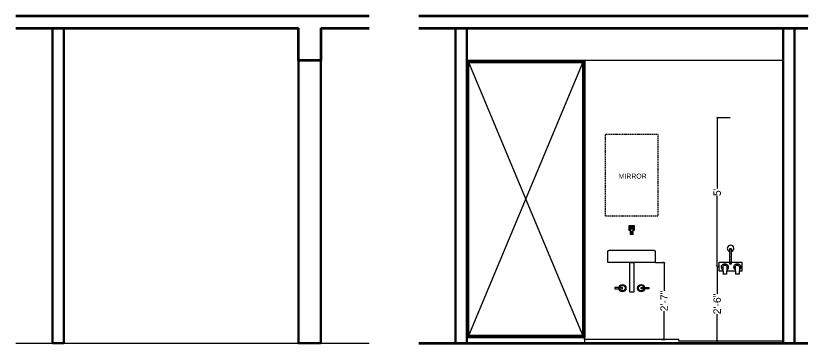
# Model space of a CAD drawing. Header units: millimetres. Extents: x 56222 to 3066687, y -650199 to -121287.
# Drawn here: x 146260.6 to 146579.8, y -177144.5 to -177012.5 of the extents above; entities that cross this region are included whole.
import ezdxf

# ---------------------------------------------------------------- set-up
doc = ezdxf.new("R2010")
doc.units = ezdxf.units.MM
doc.header["$MEASUREMENT"] = 0
doc.header["$PDMODE"] = 35
doc.linetypes.add('00 . GROUND FLOOR$0$DASHED', pattern=[0.75, 0.5, -0.25])
doc.layers.get('Defpoints').update_dxf_attribs({"color": 220})
for name, color, linetype, lineweight in [('dim05', 1, 'Continuous', 13), ('ELEVATION', 250, 'Continuous', 9), ('Farniture', 59, 'Continuous', 25), ('HACHA', 253, 'Continuous', 5), ('INT-MISCELLENOUS', 250, 'Continuous', 0), ('Text', 7, 'Continuous', 15), ('UTILITY', 48, 'Continuous', 9), ('wall', 7, 'Continuous', 30), ('XX~SLAB ( BEAM )~ ( DIM )', 7, 'Continuous', 9), ('XX~SLAB ( BEAM )~ ( HATCH )', 1, 'Continuous', 9)]:
    doc.layers.add(name, color=color, linetype=linetype, lineweight=lineweight)
doc.layers.add('str coll', color=6, linetype='Continuous')
doc.styles.add('TALIB PATEL', font='swissk.ttf', dxfattribs={"height": 7.5})
doc.styles.add('The Thakors 3 inches', font='arial.ttf', dxfattribs={"height": 3})
doc.dimstyles.new('The Thakors 3 inches', dxfattribs={"dimtxt": 3, "dimasz": 1, "dimexe": 0.179993, "dimexo": 0.0625, "dimgap": 0.089996, "dimtad": 0, "dimzin": 0, "dimdsep": 46, "dimlunit": 4, "dimtxsty": 'The Thakors 3 inches', "dimblk": 'ARCHTICK', "dimcen": 0.089996, "dimclrd": 256, "dimclre": 252, "dimclrt": 256, "dimadec": 0, "dimazin": 0, "dimtfac": 0.799988, "dimtofl": 0, "dimtmove": 1, "dimatfit": 3, "dimfxl": 1, "dimtolj": 1, "dimtzin": 0, "dimlwd": -1, "dimlwe": 13, "dimarcsym": 0})

# ---------------------------------------------------------------- blocks, each defined once
blk = doc.blocks.new('28')
at = {"layer": 'INT-MISCELLENOUS'}
for p, q in [((2734, 15226), (2801, 15226)), ((2734, 15158), (2734, 15225)), ((2744, 15215), (2744, 15169)), ((2744, 15214), (2744, 15170)), ((2791, 15215), (2745, 15215)), ((2745, 15214), (2745, 15170)), ((2746, 15213), (2745, 15191)), ((2790, 15215), (2746, 15215)), ((2790, 15215), (2746, 15215)), ((2746, 15213), (2748, 15212)), ((2789, 15213), (2747, 15213)), ((2748, 15212), (2748, 15105)), ((2768, 15212), (2768, 15172)), ((2788, 15212), (2790, 15213)), ((2788, 15105), (2788, 15212)), ((2791, 15191), (2790, 15213)), ((2791, 15170), (2791, 15214)), ((2792, 15169), (2792, 15215)), ((2792, 15170), (2792, 15214)), ((2802, 15225), (2802, 15158)), ((2747, 15158), (2734, 15158)), ((2745, 15190), (2745, 15169)), ((2745, 15169), (2745, 15169)), ((2745, 15169), (2747, 15169)), ((2746, 15168), (2747, 15168)), ((2746, 15168), (2747, 15168)), ((2747, 15166), (2747, 15105)), ((2788, 15192), (2748, 15192)), ((2788, 15104), (2748, 15104)), ((2748, 15104), (2748, 15104)), ((2756, 15143), (2756, 15122)), ((2778, 15145), (2758, 15145)), ((2758, 15120), (2778, 15120)), ((2763, 15192), (2773, 15192)), ((2780, 15122), (2780, 15143)), ((2788, 15104), (2788, 15104)), ((2789, 15169), (2790, 15169)), ((2789, 15168), (2791, 15168)), ((2789, 15168), (2790, 15168)), ((2789, 15168), (2790, 15168)), ((2789, 15105), (2789, 15166)), ((2801, 15158), (2789, 15158)), ((2790, 15169), (2790, 15169)), ((2791, 15169), (2791, 15190))]:
    blk.add_line(p, q, dxfattribs=at)
for centre, radius, start, end in [((2734, 15225), 0.5, 90, 180), ((2745, 15215), 0.5, 90, 180), ((2746, 15214), 1.75, 90, 180), ((2746, 15214), 1.54, 90, 180), ((2747, 15213), 0.5, 90, 176.8709), ((2789, 15213), 0.5, 3.1291, 90), ((2790, 15214), 1.75, 0, 90), ((2790, 15214), 1.54, 0, 90), ((2791, 15215), 0.5, 0, 90), ((2801, 15225), 0.5, 0, 90), ((2734, 15158), 0.5, 180, 270), ((2746, 15170), 1.75, 180, 270), ((2745, 15169), 0.5, 180, 270), ((2745, 15190), 0.5, 176.8709, 180.0001), ((2746, 15170), 1.54, 180, 270), ((2745, 15169), 0.5, 180.0001, 270), ((2748, 15105), 0.5, 180, 270), ((2788, 15105), 0.5, 270, 0), ((2790, 15170), 1.75, 270, 0), ((2790, 15170), 1.54, 270, 0), ((2790, 15169), 0.5, 270, 359.9999), ((2790, 15190), 0.5, 0, 3.1291), ((2791, 15169), 0.5, 270, 0), ((2801, 15158), 0.5, 270, 0)]:
    blk.add_arc(centre, radius, start, end, dxfattribs=at)
blk.add_ellipse((2789, 15166), major_axis=(0, -3.5), ratio=0.087489, start_param=4.267199, end_param=4.712542, dxfattribs=at)
for points, knots in [([(2747, 15169), (2747, 15169), (2747, 15169), (2747, 15169), (2747, 15168), (2747, 15167), (2747, 15167), (2747, 15166)], [0.1341546, 0.1341546, 0.1341546, 0.1341546, 0.2729105, 0.4084535, 0.5742392, 0.7712264, 1, 1, 1, 1]), ([(2756, 15143), (2756, 15143), (2756, 15144), (2756, 15144), (2757, 15145), (2757, 15145), (2758, 15145)], [0, 0, 0, 0, 0.263778, 0.516477, 0.767899, 1, 1, 1, 1]), ([(2758, 15120), (2757, 15120), (2757, 15120), (2756, 15121), (2756, 15122), (2756, 15122), (2756, 15122)], [0, 0, 0, 0, 0.263778, 0.516477, 0.767899, 1, 1, 1, 1]), ([(2778, 15145), (2778, 15145), (2779, 15145), (2780, 15144), (2780, 15144), (2780, 15143), (2780, 15143)], [0, 0, 0, 0, 0.263778, 0.516477, 0.767899, 1, 1, 1, 1]), ([(2780, 15122), (2780, 15122), (2780, 15121), (2780, 15121), (2779, 15120), (2778, 15120), (2778, 15120)], [0, 0, 0, 0, 0.263778, 0.516477, 0.767899, 1, 1, 1, 1]), ([(2789, 15168), (2789, 15168), (2789, 15168), (2789, 15169), (2789, 15169), (2789, 15169), (2789, 15169), (2789, 15169)], [0, 0, 0, 0, 0.01693, 0.2332864, 0.4356781, 0.6238469, 0.7791071, 0.7791071, 0.7791071, 0.7791071])]:
    blk.add_open_spline(points, degree=3, knots=knots, dxfattribs=at)
blk = doc.blocks.new('_ArchTick')
at = {"color": 0, "linetype": 'ByBlock', "const_width": 0.15}
blk.add_lwpolyline([(-0.5, -0.5), (0.5, 0.5)], dxfattribs=at)
blk = doc.blocks.new('*D741')
at = {"layer": 'Defpoints', "color": 0, "ltscale": 4, "transparency": 16777216}
for p in [(146518.17, -177112.03), (146520.76, -177143.03), (146521.75, -177143.03)]:
    blk.add_point(p, dxfattribs=at)
at = {"layer": 'dim05', "color": 252, "lineweight": 13, "ltscale": 4, "transparency": 16777216}
for p, q in [((146518.24, -177112.03), (146521.93, -177112.03)), ((146520.82, -177143.03), (146521.93, -177143.03))]:
    blk.add_line(p, q, dxfattribs=at)
at = {"layer": 'dim05', "color": 152, "ltscale": 4, "transparency": 16777216}
for p, q in [((146521.75, -177112.03), (146521.75, -177123.43)), ((146521.75, -177143.03), (146521.75, -177131.63))]:
    blk.add_line(p, q, dxfattribs=at)
for p, rotation in [((146521.75, -177112.03), 90), ((146521.75, -177143.03), 270)]:
    blk.add_blockref('_ArchTick', p, dxfattribs=dict(at, rotation=rotation))
at = {"layer": 'dim05', "lineweight": 5, "ltscale": 4, "transparency": 16777216, "insert": (146521.75, -177127.53), "char_height": 3, "attachment_point": 5, "rotation": 90, "style": 'The Thakors 3 inches'}
blk.add_mtext('\\A1;2\'-7"', dxfattribs=at)
blk = doc.blocks.new('404COK-E')
for p, q in [((0.82, 0, 1), (0.7, -2.68, 1)), ((-0.82, 0, 1), (-0.7, -2.68, 1)), ((-0.57, -2.8, 1), (0.57, -2.8, 1))]:
    blk.add_line(p, q)
for centre, radius, start, end in [((0, 0, 1), 1.38, 304.096, 235.904), ((0, 0, 1), 0.824, 0, 180), ((-0.57, -2.68, 1), 0.125, 180, 270), ((0.57, -2.68, 1), 0.125, 270, 0)]:
    blk.add_arc(centre, radius, start, end)
blk = doc.blocks.new('*D765')
at = {"layer": 'Defpoints', "color": 0, "ltscale": 4, "transparency": 16777216}
for p in [(146544, -177113.66), (146543.14, -177143.78), (146544, -177143.78)]:
    blk.add_point(p, dxfattribs=at)
at = {"layer": 'dim05', "color": 252, "lineweight": 13, "ltscale": 4, "transparency": 16777216}
for p, q in [((146543.93, -177113.66), (146542.96, -177113.66)), ((146543.93, -177143.78), (146542.96, -177143.78))]:
    blk.add_line(p, q, dxfattribs=at)
at = {"layer": 'dim05', "color": 152, "ltscale": 4, "transparency": 16777216}
for p, q in [((146543.14, -177113.66), (146543.14, -177124.62)), ((146543.14, -177143.78), (146543.14, -177132.83))]:
    blk.add_line(p, q, dxfattribs=at)
for p, rotation in [((146543.14, -177113.66), 90), ((146543.14, -177143.78), 270)]:
    blk.add_blockref('_ArchTick', p, dxfattribs=dict(at, rotation=rotation))
at = {"layer": 'dim05', "lineweight": 5, "ltscale": 4, "transparency": 16777216, "insert": (146543.14, -177128.72), "char_height": 3, "attachment_point": 5, "rotation": 90, "style": 'The Thakors 3 inches'}
blk.add_mtext('\\A1;2\'-6"', dxfattribs=at)
blk = doc.blocks.new('*D766')
at = {"layer": 'Defpoints', "color": 0, "ltscale": 4, "transparency": 16777216}
for p in [(146543.14, -177053.65), (146548.44, -177053.65, -1.31), (146544, -177113.66)]:
    blk.add_point(p, dxfattribs=at)
at = {"layer": 'dim05', "color": 252, "lineweight": 13, "ltscale": 4, "transparency": 16777216}
for p, q in [((146548.38, -177053.65), (146542.96, -177053.65)), ((146543.93, -177113.66), (146542.96, -177113.66))]:
    blk.add_line(p, q, dxfattribs=at)
at = {"layer": 'dim05', "color": 152, "ltscale": 4, "transparency": 16777216}
for p, q in [((146543.14, -177053.65), (146543.14, -177082.19)), ((146543.14, -177113.66), (146543.14, -177085.13))]:
    blk.add_line(p, q, dxfattribs=at)
for p, rotation in [((146543.14, -177053.65), 90), ((146543.14, -177113.66), 270)]:
    blk.add_blockref('_ArchTick', p, dxfattribs=dict(at, rotation=rotation))
at = {"layer": 'dim05', "lineweight": 5, "ltscale": 4, "transparency": 16777216, "insert": (146543.14, -177083.66), "char_height": 3, "attachment_point": 5, "rotation": 90, "style": 'The Thakors 3 inches'}
blk.add_mtext("\\A1;5'", dxfattribs=at)

msp = doc.modelspace()

# ---------------------------------------------------------------- linework, layer by layer
at = {"layer": 'dim05', "color": 1, "lineweight": 35}
for p, q in [((146260.5994, -177012.5317), (146402.9252, -177012.5317)), ((146422.9265, -177012.5317), (146579.7815, -177012.5317)), ((146260.5994, -177017.5317), (146374.4165, -177017.5317)), ((146383.4165, -177017.5317), (146402.9252, -177017.5317)), ((146422.9265, -177017.5317), (146536.7436, -177017.5317)), ((146442.2447, -177017.5317), (146579.7085, -177017.5317)), ((146422.9265, -177144.5317), (146579.6547, -177144.5317))]:
    msp.add_line(p, q, dxfattribs=at)
msp.add_lwpolyline([(146383.4165, -177017.5317), (146383.4165, -177030.5317), (146374.4165, -177030.5317), (146374.4165, -177017.5317)], dxfattribs=at)
at = {"layer": 'ELEVATION'}
for p, q in [((146488.9947, -177031.2817), (146442.9936, -177141.5317)), ((146442.9936, -177031.2817), (146488.9947, -177141.5317))]:
    msp.add_line(p, q, dxfattribs=at)
at = {"layer": 'Farniture'}
for points in [[(146442.2436, -177030.5317), (146489.7447, -177030.5317), (146489.7447, -177142.2817), (146442.2436, -177142.2817)], [(146442.9936, -177031.2817), (146488.9947, -177031.2817), (146488.9947, -177141.5317), (146442.9936, -177141.5317)]]:
    msp.add_lwpolyline(points, close=True, dxfattribs=at)
at = {"layer": 'HACHA', "color": 5, "linetype": '00 . GROUND FLOOR$0$DASHED', "lineweight": 5}
msp.add_lwpolyline([(146498.1376, -177060.3058), (146519.1768, -177060.3058), (146519.1768, -177093.3002), (146498.1376, -177093.3002)], close=True, dxfattribs=at)
at = {"layer": 'str coll', "color": 252, "lineweight": 5, "true_color": 0x939598}
for points in [[(146507.908, -177112.0317), (146509.4907, -177112.0317), (146509.4907, -177123.9152), (146507.908, -177123.9152)], [(146504.9506, -177122.1462), (146501.8749, -177122.1462), (146501.8749, -177122.5559), (146504.9506, -177122.5559)], [(146512.5194, -177122.1462), (146515.5951, -177122.1462), (146515.5951, -177122.5559), (146512.5194, -177122.5559)]]:
    msp.add_lwpolyline(points, close=True, dxfattribs=at)
for centre, radius in [((146504.9506, -177122.351), 1.4287), ((146504.9506, -177122.351), 1.1429), ((146512.5194, -177122.351), 1.4287), ((146512.5194, -177122.351), 1.1429)]:
    msp.add_circle(centre, radius, dxfattribs=at)
at = {"layer": 'UTILITY', "ltscale": 3}
msp.add_lwpolyline([(146518.1739, -177112.0317), (146499.1405, -177112.0317), (146499.1405, -177107.5299, -0.41421356), (146499.6405, -177107.0299), (146517.6739, -177107.0299, -0.41421356), (146518.1739, -177107.5299)], format="xyb", close=True, dxfattribs=at)
msp.add_lwpolyline([(146548.2282, -177106.3129), (146548.8297, -177106.3129), (146548.8297, -177112.6462), (146548.2282, -177112.6462)], close=True, dxfattribs=at)
msp.add_lwpolyline([(146545.4945, -177115.472), (146543.9963, -177115.472), (146543.9963, -177111.8578), (146553.0616, -177111.8578), (146553.0616, -177115.472), (146551.9949, -177115.472)], dxfattribs=at)
at = {"layer": 'UTILITY', "ltscale": 3, "elevation": 0.5}
msp.add_lwpolyline([(146550.4945, -177115.472), (146546.9949, -177115.472)], dxfattribs=at)
at = {"layer": 'UTILITY', "ltscale": 3}
msp.add_arc((146548.5289, -177106.3129), 1.3216, 283.154474, 256.845526, dxfattribs=at)
at = {"layer": 'wall'}
for points in [[(146275.4165, -177017.5317), (146279.9165, -177017.5317), (146279.9165, -177144.5317), (146275.4165, -177144.5317)], [(146437.7436, -177017.5317), (146442.2436, -177017.5317), (146442.2436, -177144.5317), (146437.7436, -177144.5317)], [(146569.7447, -177017.5317), (146574.2447, -177017.5317), (146574.2447, -177144.5317), (146569.7447, -177144.5317)], [(146374.4165, -177030.5317), (146383.4165, -177030.5317), (146383.4165, -177144.5317), (146374.4165, -177144.5317)]]:
    msp.add_lwpolyline(points, close=True, dxfattribs=at)
at = {"layer": 'XX~SLAB ( BEAM )~ ( DIM )'}
for p, q in [((146374.4165, -177030.5317), (146383.4165, -177030.5317)), ((146489.7447, -177030.5317), (146489.7447, -177144.5317)), ((146260.5994, -177144.5317), (146402.9252, -177144.5317))]:
    msp.add_line(p, q, dxfattribs=at)
msp.add_lwpolyline([(146569.7447, -177144.5317), (146569.7447, -177143.7817), (146527.7447, -177143.7817), (146527.7447, -177143.0317), (146489.7447, -177143.0317), (146489.7447, -177142.2817), (146442.2436, -177142.2817)], dxfattribs=at)
at = {"layer": 'XX~SLAB ( BEAM )~ ( HATCH )'}
msp.add_line((146569.7447, -177030.5317), (146442.2436, -177030.5317), dxfattribs=at)

# ---------------------------------------------------------------- block references
at = {"layer": 'INT-MISCELLENOUS', "xscale": 0.02941176470588059, "yscale": 0.02941176470588059, "zscale": 0.02941176470588059}
msp.add_blockref('28', (146427.2479, -177544.9425), dxfattribs=at)
at = {"layer": 'UTILITY', "ltscale": 3, "xscale": -1}
for p in [(146546.2447, -177113.8925, -1), (146551.2447, -177113.8925, -1)]:
    msp.add_blockref('404COK-E', p, dxfattribs=at)

# ---------------------------------------------------------------- texts
at = {"layer": 'Text', "color": 1, "insert": (146503.4275, -177076.1604), "char_height": 2.017408, "width": 1.197731, "attachment_point": 1, "style": 'TALIB PATEL'}
msp.add_mtext('{\\fCentury Gothic|b0|i0|c0|p34;\\C256;MIRROR}', dxfattribs=at)

# ---------------------------------------------------------------- dimensions: what is measured, and where the dimension line sits
at = {"layer": 'dim05', "lineweight": 5, "ltscale": 4}
for base, p1, p2, picture, middle in [((146543.1423, -177053.6465), (146543.9963, -177113.6649), (146548.4435, -177053.6465, -1.3108), '*D766', (146543.1423, -177083.6557)), ((146521.7474, -177143.0317), (146518.1739, -177112.0317), (146520.7582, -177143.0317), '*D741', (146521.7474, -177127.5317)), ((146543.1423, -177143.7817), (146543.9963, -177113.6649), (146543.9963, -177143.7817), '*D765', (146543.1423, -177128.7233))]:
    dim = msp.add_linear_dim(base=base, p1=p1, p2=p2, angle=90, dimstyle='The Thakors 3 inches', override={"dimtxt": 32, "dimdec": 0, "dimclrd": 152}, dxfattribs=at)
    dim.commit()
    dim.dimension.update_dxf_attribs({"geometry": picture, "text_midpoint": middle})

doc.saveas('drawing.dxf')
